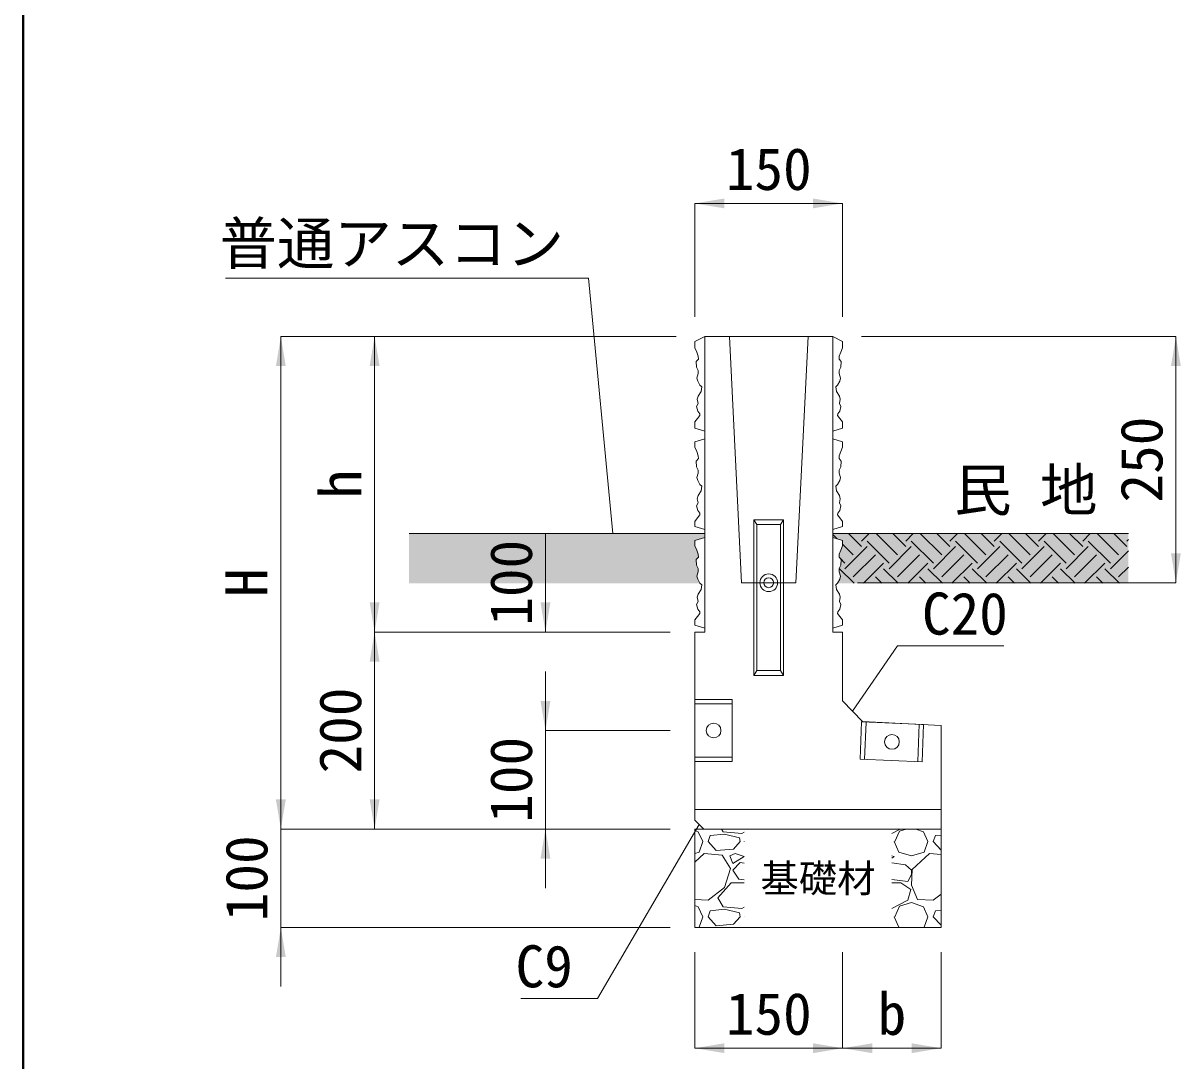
# Model space of a CAD drawing. Units: millimetres at full size. Extents: x 199178 to 219083, y 873019 to 880494.
# Drawn here: x 199678 to 200853, y 878338 to 879391 of the extents above; entities that cross this region are included whole.
import ezdxf
from ezdxf.enums import TextEntityAlignment as Align

# ---------------------------------------------------------------- set-up
doc = ezdxf.new("R2010")
doc.units = ezdxf.units.MM
doc.header["$LTSCALE"] = 20
doc.linetypes.add('DASHED_SPACED', pattern=[12, 6, -6])
for name, color, linetype, lineweight in [('0_2', 7, 'Continuous', 13), ('ハッチング', 7, 'Continuous', 13), ('ハッチング_基礎', 150, 'Continuous', 13), ('ピンジョイント', 1, 'Continuous', 13), ('図枠', 7, 'Continuous', 5), ('寸法線', 7, 'Continuous', 13), ('引出線', 4, 'Continuous', 13), ('舗装・基礎', 3, 'Continuous', 13)]:
    doc.layers.add(name, color=color, linetype=linetype, lineweight=lineweight)
doc.layers.add('ハッチング_舗装', color=7, linetype='Continuous')
doc.layers.add('文字', color=7, linetype='Continuous')
doc.styles.add('ＭＳ ゴシック', font='')
doc.styles.get('ＭＳ ゴシック').set_extended_font_data('MS Gothic')

# ---------------------------------------------------------------- blocks, each defined once
blk = doc.blocks.new('filled_arrow')
at = {"color": 0, "linetype": 'Continuous', "lineweight": -2}
blk.add_solid([(7.5, 1.25), (0, 0), (7.5, -1.25)], dxfattribs=at)

msp = doc.modelspace()

# ---------------------------------------------------------------- hatches: boundary and pattern name
at = {"layer": 'ハッチング_舗装'}
for color, points in [(256, [(200365.13, 878822.38), (200362.93, 878826.59), (200362.06, 878829.71), (200363.45, 878834.21), (200363.45, 878837.33), (200361.72, 878840.8), (200361.37, 878846.52), (200363.62, 878848.95), (200363.45, 878851.89), (200361.89, 878856.05), (200359.95, 878860.56), (200359.95, 878865.97), (200369.95, 878868.97), (200369.95, 878872.97), (200069.95, 878872.97), (200069.95, 878822.38)]), (52, [(200799.95, 878822.38), (200799.95, 878872.97), (200499.95, 878872.97), (200499.95, 878868.97), (200509.95, 878865.97), (200509.95, 878860.56), (200508.01, 878856.05), (200506.44, 878851.89), (200506.27, 878848.95), (200508.53, 878846.52), (200508.18, 878840.8), (200506.44, 878837.33), (200506.44, 878834.21), (200507.83, 878829.71), (200506.97, 878826.59), (200504.77, 878822.38)])]:
    msp.add_hatch(color=color, dxfattribs=at).paths.add_polyline_path(points)

# ---------------------------------------------------------------- linework, layer by layer
at = {"layer": '0_2'}
for p, q in [((200359.95, 879067.97), (200369.95, 879072.97)), ((200359.95, 879061.56), (200359.95, 879067.97)), ((200369.95, 878772.97), (200369.95, 879072.97)), ((200369.95, 879072.97), (200499.95, 879072.97)), ((200407.45, 878822.97), (200394.95, 879072.97)), ((200462.45, 878822.97), (200474.95, 879072.97)), ((200499.95, 878772.97), (200499.95, 879072.97)), ((200509.95, 879067.97), (200499.95, 879072.97)), ((200509.95, 879061.56), (200509.95, 879067.97)), ((200359.95, 879061.56), (200361.89, 879057.05)), ((200361.89, 879057.05), (200363.45, 879052.89)), ((200508.01, 879057.05), (200506.44, 879052.89)), ((200509.95, 879061.56), (200508.01, 879057.05)), ((200363.62, 879049.95), (200361.37, 879047.52)), ((200361.37, 879047.52), (200361.72, 879041.8)), ((200363.45, 879052.89), (200363.62, 879049.95)), ((200506.44, 879052.89), (200506.27, 879049.95)), ((200506.27, 879049.95), (200508.53, 879047.52)), ((200508.53, 879047.52), (200508.18, 879041.8)), ((200361.72, 879041.8), (200363.45, 879038.33)), ((200363.45, 879035.21), (200362.06, 879030.71)), ((200362.06, 879030.71), (200362.93, 879027.59)), ((200363.45, 879038.33), (200363.45, 879035.21)), ((200508.18, 879041.8), (200506.44, 879038.33)), ((200506.44, 879038.33), (200506.44, 879035.21)), ((200506.44, 879035.21), (200507.83, 879030.71)), ((200507.83, 879030.71), (200506.97, 879027.59)), ((200362.93, 879027.59), (200365.01, 879023.6)), ((200365.01, 879023.6), (200366.92, 879021.87)), ((200366.92, 879021.87), (200366.23, 879017.19)), ((200504.88, 879023.6), (200502.98, 879021.87)), ((200502.98, 879021.87), (200503.67, 879017.19)), ((200506.97, 879027.59), (200504.88, 879023.6)), ((200363.28, 879012.51), (200362.41, 879009.21)), ((200362.41, 879009.21), (200363.28, 879005.05)), ((200366.23, 879017.19), (200363.28, 879012.51)), ((200503.67, 879017.19), (200506.62, 879012.51)), ((200506.62, 879012.51), (200507.49, 879009.21)), ((200507.49, 879009.21), (200506.62, 879005.05)), ((200363.28, 879005.05), (200361.72, 879001.93)), ((200361.72, 879001.93), (200362.93, 878997.25)), ((200362.93, 878997.25), (200364.84, 878994.48)), ((200506.97, 878997.25), (200505.06, 878994.48)), ((200506.62, 879005.05), (200508.18, 879001.93)), ((200508.18, 879001.93), (200506.97, 878997.25)), ((200362.76, 878989.8), (200359.95, 878986.16)), ((200359.95, 878979.97), (200359.95, 878986.16)), ((200365.01, 878992.75), (200362.76, 878989.8)), ((200364.84, 878994.48), (200365.01, 878992.75)), ((200505.06, 878994.48), (200504.88, 878992.75)), ((200504.88, 878992.75), (200507.14, 878989.8)), ((200507.14, 878989.8), (200509.95, 878986.16)), ((200509.95, 878979.97), (200509.95, 878986.16)), ((200359.95, 878979.97), (200369.95, 878976.97)), ((200509.95, 878979.97), (200499.95, 878976.97)), ((200359.95, 878965.97), (200369.95, 878968.97)), ((200359.95, 878960.56), (200359.95, 878965.97)), ((200359.95, 878960.56), (200361.89, 878956.05)), ((200509.95, 878965.97), (200499.95, 878968.97)), ((200509.95, 878960.56), (200508.01, 878956.05)), ((200509.95, 878960.56), (200509.95, 878965.97)), ((200363.62, 878948.95), (200361.37, 878946.52)), ((200361.89, 878956.05), (200363.45, 878951.89)), ((200363.45, 878951.89), (200363.62, 878948.95)), ((200506.44, 878951.89), (200506.27, 878948.95)), ((200506.27, 878948.95), (200508.53, 878946.52)), ((200508.01, 878956.05), (200506.44, 878951.89)), ((200361.37, 878946.52), (200361.72, 878940.8)), ((200361.72, 878940.8), (200363.45, 878937.33)), ((200363.45, 878937.33), (200363.45, 878934.21)), ((200508.18, 878940.8), (200506.44, 878937.33)), ((200506.44, 878937.33), (200506.44, 878934.21)), ((200508.53, 878946.52), (200508.18, 878940.8)), ((200363.45, 878934.21), (200362.06, 878929.71)), ((200362.06, 878929.71), (200362.93, 878926.59)), ((200362.93, 878926.59), (200365.01, 878922.6)), ((200506.97, 878926.59), (200504.88, 878922.6)), ((200506.44, 878934.21), (200507.83, 878929.71)), ((200507.83, 878929.71), (200506.97, 878926.59)), ((200366.23, 878916.19), (200363.28, 878911.51)), ((200365.01, 878922.6), (200366.92, 878920.87)), ((200366.92, 878920.87), (200366.23, 878916.19)), ((200504.88, 878922.6), (200502.98, 878920.87)), ((200502.98, 878920.87), (200503.67, 878916.19)), ((200503.67, 878916.19), (200506.62, 878911.51)), ((200363.28, 878904.05), (200361.72, 878900.93)), ((200363.28, 878911.51), (200362.41, 878908.21)), ((200362.41, 878908.21), (200363.28, 878904.05)), ((200506.62, 878911.51), (200507.49, 878908.21)), ((200507.49, 878908.21), (200506.62, 878904.05)), ((200506.62, 878904.05), (200508.18, 878900.93)), ((200361.72, 878900.93), (200362.93, 878896.25)), ((200365.01, 878891.75), (200362.76, 878888.8)), ((200362.93, 878896.25), (200364.84, 878893.48)), ((200364.84, 878893.48), (200365.01, 878891.75)), ((200505.06, 878893.48), (200504.88, 878891.75)), ((200504.88, 878891.75), (200507.14, 878888.8)), ((200506.97, 878896.25), (200505.06, 878893.48)), ((200508.18, 878900.93), (200506.97, 878896.25)), ((200362.76, 878888.8), (200359.95, 878885.16)), ((200359.95, 878879.97), (200359.95, 878885.16)), ((200359.95, 878879.97), (200369.95, 878876.97)), ((200509.95, 878879.97), (200499.95, 878876.97)), ((200507.14, 878888.8), (200509.95, 878885.16)), ((200509.95, 878879.97), (200509.95, 878885.16)), ((200359.95, 878865.97), (200369.95, 878868.97)), ((200359.95, 878860.56), (200359.95, 878865.97)), ((200509.95, 878865.97), (200499.95, 878868.97)), ((200509.95, 878860.56), (200509.95, 878865.97)), ((200359.95, 878860.56), (200361.89, 878856.05)), ((200361.89, 878856.05), (200363.45, 878851.89)), ((200508.01, 878856.05), (200506.44, 878851.89)), ((200509.95, 878860.56), (200508.01, 878856.05)), ((200363.62, 878848.95), (200361.37, 878846.52)), ((200361.37, 878846.52), (200361.72, 878840.8)), ((200363.45, 878851.89), (200363.62, 878848.95)), ((200506.44, 878851.89), (200506.27, 878848.95)), ((200506.27, 878848.95), (200508.53, 878846.52)), ((200508.53, 878846.52), (200508.18, 878840.8)), ((200361.72, 878840.8), (200363.45, 878837.33)), ((200363.45, 878834.21), (200362.06, 878829.71)), ((200363.45, 878837.33), (200363.45, 878834.21)), ((200508.18, 878840.8), (200506.44, 878837.33)), ((200506.44, 878837.33), (200506.44, 878834.21)), ((200506.44, 878834.21), (200507.83, 878829.71)), ((200362.06, 878829.71), (200362.93, 878826.59)), ((200362.93, 878826.59), (200365.01, 878822.6)), ((200365.01, 878822.6), (200366.92, 878820.87)), ((200366.92, 878820.87), (200366.23, 878816.19)), ((200407.45, 878822.97), (200462.45, 878822.97)), ((200504.88, 878822.6), (200502.98, 878820.87)), ((200502.98, 878820.87), (200503.67, 878816.19)), ((200506.97, 878826.59), (200504.88, 878822.6)), ((200507.83, 878829.71), (200506.97, 878826.59)), ((200363.28, 878811.51), (200362.41, 878808.21)), ((200362.41, 878808.21), (200363.28, 878804.05)), ((200366.23, 878816.19), (200363.28, 878811.51)), ((200503.67, 878816.19), (200506.62, 878811.51)), ((200506.62, 878811.51), (200507.49, 878808.21)), ((200507.49, 878808.21), (200506.62, 878804.05)), ((200363.28, 878804.05), (200361.72, 878800.93)), ((200361.72, 878800.93), (200362.93, 878796.25)), ((200362.93, 878796.25), (200364.84, 878793.48)), ((200506.97, 878796.25), (200505.06, 878793.48)), ((200506.62, 878804.05), (200508.18, 878800.93)), ((200508.18, 878800.93), (200506.97, 878796.25)), ((200362.76, 878788.8), (200359.95, 878785.16)), ((200359.95, 878779.97), (200359.95, 878785.16)), ((200365.01, 878791.75), (200362.76, 878788.8)), ((200364.84, 878793.48), (200365.01, 878791.75)), ((200505.06, 878793.48), (200504.88, 878791.75)), ((200504.88, 878791.75), (200507.14, 878788.8)), ((200507.14, 878788.8), (200509.95, 878785.16)), ((200509.95, 878779.97), (200509.95, 878785.16)), ((200359.95, 878779.97), (200369.95, 878776.97)), ((200359.95, 878581.97), (200359.95, 878772.97)), ((200359.95, 878772.97), (200369.95, 878772.97)), ((200509.95, 878779.97), (200499.95, 878776.97)), ((200499.95, 878772.97), (200509.95, 878772.97)), ((200509.95, 878702.97), (200509.95, 878772.97)), ((200359.95, 878704.47), (200397.95, 878704.47)), ((200397.95, 878641.47), (200397.95, 878704.47)), ((200509.95, 878702.97), (200529.95, 878681.97)), ((200527.71, 878643.73), (200529.23, 878681.7)), ((200592.18, 878679.18), (200529.23, 878681.7)), ((200529.95, 878681.97), (200609.95, 878677.97)), ((200590.66, 878641.21), (200592.18, 878679.18)), ((200609.95, 878572.97), (200609.95, 878677.97)), ((200527.71, 878643.73), (200590.66, 878641.21)), ((200359.95, 878641.47), (200397.95, 878641.47)), ((200359.95, 878592.97), (200609.95, 878592.97)), ((200359.95, 878581.97), (200368.95, 878572.97)), ((200359.95, 878572.97), (200609.95, 878572.97)), ((200359.95, 878572.97), (200359.95, 878472.97)), ((200609.95, 878572.97), (200609.95, 878472.97)), ((200359.95, 878472.97), (200609.95, 878472.97))]:
    msp.add_line(p, q, dxfattribs=at)
at = {"layer": '0_2', "linetype": 'DASHED_SPACED'}
for p, q in [((200359.95, 878699.97), (200397.95, 878699.97)), ((200532.21, 878643.55), (200533.73, 878681.52)), ((200586.17, 878641.39), (200587.69, 878679.36)), ((200359.95, 878645.97), (200397.95, 878645.97))]:
    msp.add_line(p, q, dxfattribs=at)
at = {"layer": '0_2'}
for centre in [(200378.95, 878672.97), (200559.95, 878661.45)]:
    msp.add_circle(centre, 7.5, dxfattribs=at)
at = {"layer": 'ハッチング'}
for p, q in [((200504.32, 878867.66), (200499.95, 878872.03)), ((200529.12, 878859.69), (200515.85, 878872.97)), ((200529.12, 878865.31), (200536.78, 878872.97)), ((200565.6, 878851.28), (200543.91, 878872.97)), ((200574.02, 878859.69), (200560.75, 878872.97)), ((200574.02, 878865.31), (200581.68, 878872.97)), ((200610.5, 878851.28), (200588.81, 878872.97)), ((200618.92, 878859.69), (200605.65, 878872.97)), ((200618.92, 878865.31), (200626.58, 878872.97)), ((200655.4, 878851.28), (200633.71, 878872.97)), ((200663.82, 878859.69), (200650.55, 878872.97)), ((200663.82, 878865.31), (200671.48, 878872.97)), ((200700.31, 878851.28), (200678.61, 878872.97)), ((200708.72, 878859.69), (200695.45, 878872.97)), ((200708.72, 878865.31), (200716.38, 878872.97)), ((200745.21, 878851.28), (200723.52, 878872.97)), ((200753.63, 878859.69), (200740.35, 878872.97)), ((200753.63, 878865.31), (200761.29, 878872.97)), ((200790.11, 878851.28), (200768.42, 878872.97)), ((200798.53, 878859.69), (200785.25, 878872.97)), ((200798.53, 878865.31), (200799.95, 878866.73)), ((200520.7, 878851.28), (200509.95, 878862.03)), ((200512.28, 878837.24), (200534.73, 878859.69)), ((200557.18, 878842.86), (200534.73, 878865.31)), ((200557.18, 878837.24), (200579.63, 878859.69)), ((200602.08, 878842.86), (200579.63, 878865.31)), ((200602.08, 878837.24), (200624.53, 878859.69)), ((200646.99, 878842.86), (200624.53, 878865.31)), ((200646.99, 878837.24), (200669.44, 878859.69)), ((200691.89, 878842.86), (200669.44, 878865.31)), ((200691.89, 878837.24), (200714.34, 878859.69)), ((200736.79, 878842.86), (200714.34, 878865.31)), ((200736.79, 878837.24), (200759.24, 878859.69)), ((200781.69, 878842.86), (200759.24, 878865.31)), ((200781.69, 878837.24), (200799.95, 878855.5)), ((200512.28, 878842.86), (200507.33, 878847.81)), ((200520.7, 878828.82), (200543.15, 878851.28)), ((200531.09, 878822.38), (200551.57, 878842.86)), ((200565.6, 878828.82), (200588.05, 878851.28)), ((200575.99, 878822.38), (200596.47, 878842.86)), ((200610.5, 878828.82), (200632.95, 878851.28)), ((200620.89, 878822.38), (200641.37, 878842.86)), ((200655.4, 878828.82), (200677.85, 878851.28)), ((200665.79, 878822.38), (200686.27, 878842.86)), ((200700.31, 878828.82), (200722.76, 878851.28)), ((200710.69, 878822.38), (200731.17, 878842.86)), ((200745.21, 878828.82), (200767.66, 878851.28)), ((200755.6, 878822.38), (200776.08, 878842.86)), ((200521.54, 878822.38), (200506.67, 878837.24)), ((200566.44, 878822.38), (200551.57, 878837.24)), ((200611.34, 878822.38), (200596.47, 878837.24)), ((200656.24, 878822.38), (200641.37, 878837.24)), ((200701.14, 878822.38), (200686.27, 878837.24)), ((200746.04, 878822.38), (200731.17, 878837.24)), ((200790.94, 878822.38), (200776.08, 878837.24)), ((200790.11, 878828.82), (200799.95, 878838.66)), ((200549.6, 878822.38), (200543.15, 878828.82)), ((200594.5, 878822.38), (200588.05, 878828.82)), ((200639.4, 878822.38), (200632.95, 878828.82)), ((200684.3, 878822.38), (200677.85, 878828.82)), ((200729.21, 878822.38), (200722.76, 878828.82)), ((200774.11, 878822.38), (200767.66, 878828.82))]:
    msp.add_line(p, q, dxfattribs=at)
at = {"layer": 'ハッチング_基礎'}
for p, q in [((200388.55, 878570.11), (200386.88, 878572.97)), ((200568.37, 878572.97), (200560, 878568.58)), ((200567.62, 878570.87), (200574.33, 878572.97)), ((200584.37, 878572.97), (200592, 878570.11)), ((200359.95, 878571.4), (200363.4, 878570.11)), ((200363.4, 878570.11), (200367.97, 878560.2)), ((200373.31, 878560.2), (200375.59, 878566.3)), ((200390.07, 878567.82), (200375.59, 878566.3)), ((200407.6, 878568.58), (200388.55, 878570.11)), ((200405.31, 878564.01), (200390.07, 878567.82)), ((200406.07, 878560.2), (200405.31, 878564.01)), ((200409.95, 878569.81), (200407.6, 878568.58)), ((200560, 878568.58), (200559.95, 878568.59)), ((200563.05, 878560.2), (200567.62, 878570.87)), ((200592, 878570.11), (200596.57, 878560.2)), ((200601.91, 878560.2), (200604.19, 878566.3)), ((200609.95, 878566.9), (200604.19, 878566.3)), ((200359.95, 878548.29), (200364.16, 878549.53)), ((200364.16, 878549.53), (200367.97, 878560.2)), ((200381.69, 878551.06), (200373.31, 878560.2)), ((200399.22, 878552.58), (200381.69, 878551.06)), ((200406.07, 878560.2), (200399.22, 878552.58)), ((200409.88, 878560.2), (200409.95, 878560.05)), ((200562.28, 878560.2), (200566.86, 878549.53)), ((200566.86, 878549.53), (200579.81, 878545.72)), ((200579.81, 878545.72), (200592.76, 878549.53)), ((200592.76, 878549.53), (200596.57, 878560.2)), ((200609.95, 878551.43), (200601.91, 878560.2)), ((200369.5, 878548.01), (200359.95, 878539.29)), ((200387.79, 878546.48), (200369.5, 878548.01)), ((200396.17, 878532.77), (200387.79, 878546.48)), ((200400.74, 878548.01), (200395.41, 878545.72)), ((200395.41, 878545.72), (200398.45, 878538.1)), ((200398.45, 878538.1), (200409.88, 878544.96)), ((200406.07, 878538.86), (200398.45, 878531.24)), ((200409.88, 878544.96), (200400.74, 878548.01)), ((200409.95, 878538.28), (200406.07, 878538.86)), ((200562.28, 878544.96), (200559.95, 878545.74)), ((200559.95, 878543.56), (200562.28, 878544.96)), ((200573.71, 878536.58), (200559.95, 878538.64)), ((200598.1, 878548.01), (200580.57, 878532.01)), ((200609.95, 878547.02), (200598.1, 878548.01)), ((200390.07, 878513.72), (200396.17, 878532.77)), ((200398.45, 878531.24), (200404.55, 878522.1)), ((200579.81, 878531.24), (200573.71, 878536.58)), ((200576, 878519.81), (200579.81, 878526.67)), ((200580.57, 878532.01), (200579.81, 878516)), ((200579.81, 878526.67), (200579.81, 878531.24)), ((200373.31, 878500.76), (200390.07, 878513.72)), ((200383.21, 878503.05), (200396.93, 878518.29)), ((200396.93, 878518.29), (200409.95, 878518.29)), ((200404.55, 878522.1), (200409.95, 878521.45)), ((200559.95, 878521.74), (200576, 878519.81)), ((200559.95, 878518.29), (200569.14, 878518.29)), ((200569.14, 878518.29), (200579.05, 878511.43)), ((200579.81, 878516), (200585.91, 878501.53)), ((200388.55, 878493.91), (200383.21, 878503.05)), ((200579.05, 878511.43), (200576, 878500.76)), ((200601.91, 878500.76), (200609.95, 878506.98)), ((200359.95, 878501.4), (200373.31, 878500.76)), ((200359.95, 878495.2), (200363.4, 878493.91)), ((200363.4, 878493.91), (200367.97, 878484)), ((200373.31, 878484), (200375.59, 878490.1)), ((200390.07, 878491.62), (200375.59, 878490.1)), ((200407.6, 878492.38), (200388.55, 878493.91)), ((200405.31, 878487.81), (200390.07, 878491.62)), ((200409.95, 878493.61), (200407.6, 878492.38)), ((200560, 878492.38), (200559.95, 878492.39)), ((200576, 878500.76), (200560, 878492.38)), ((200563.05, 878484), (200567.62, 878494.67)), ((200567.62, 878494.67), (200579.81, 878498.48)), ((200579.81, 878498.48), (200592, 878493.91)), ((200585.91, 878501.53), (200601.91, 878500.76)), ((200592, 878493.91), (200596.57, 878484)), ((200601.91, 878484), (200604.19, 878490.1)), ((200609.95, 878490.7), (200604.19, 878490.1)), ((200364.16, 878473.33), (200367.97, 878484)), ((200381.69, 878474.86), (200373.31, 878484)), ((200406.07, 878484), (200399.22, 878476.38)), ((200406.07, 878484), (200405.31, 878487.81)), ((200409.88, 878484), (200409.95, 878483.85)), ((200562.28, 878484), (200566.86, 878473.33)), ((200592.76, 878473.33), (200596.57, 878484)), ((200609.95, 878475.23), (200601.91, 878484)), ((200362.92, 878472.97), (200364.16, 878473.33)), ((200399.22, 878476.38), (200381.69, 878474.86)), ((200566.86, 878473.33), (200568.1, 878472.97)), ((200591.52, 878472.97), (200592.76, 878473.33))]:
    msp.add_line(p, q, dxfattribs=at)
at = {"layer": 'ピンジョイント'}
for p, q in [((200419.95, 878728.97), (200419.95, 878886.97)), ((200449.95, 878886.97), (200419.95, 878886.97)), ((200419.95, 878886.97), (200422.95, 878881.97)), ((200422.95, 878733.97), (200422.95, 878881.97)), ((200446.95, 878881.97), (200422.95, 878881.97)), ((200446.95, 878881.97), (200449.95, 878886.97)), ((200446.95, 878733.97), (200446.95, 878881.97)), ((200449.95, 878728.97), (200449.95, 878886.97)), ((200419.95, 878728.97), (200422.95, 878733.97)), ((200449.95, 878728.97), (200419.95, 878728.97)), ((200446.95, 878733.97), (200422.95, 878733.97)), ((200449.95, 878728.97), (200446.95, 878733.97))]:
    msp.add_line(p, q, dxfattribs=at)
for radius in [9, 5]:
    msp.add_circle((200434.95, 878822.97), radius, dxfattribs=at)
at = {"layer": '図枠', "lineweight": 40}
msp.add_line((199678.16, 880194.32), (199678.16, 873269.32), dxfattribs=at)
at = {"layer": '寸法線'}
for p, q in [((200359.95, 879208.02), (200509.95, 879208.02)), ((200359.95, 879092.97), (200359.95, 879208.02)), ((200509.95, 879092.97), (200509.95, 879208.02)), ((199939.73, 879072.97), (199939.73, 878572.97)), ((200340.95, 879072.97), (199939.73, 879072.97)), ((200034.9, 878772.97), (200034.9, 879072.97)), ((200340.95, 879072.97), (200034.9, 879072.97)), ((200528.95, 879072.97), (200848.24, 879072.97)), ((200848.24, 879072.97), (200848.24, 878822.97)), ((200208.3, 878772.97), (200208.3, 878872.97)), ((200319.95, 878872.97), (200208.3, 878872.97)), ((200524.95, 878822.97), (200848.24, 878822.97)), ((200034.9, 878572.97), (200034.9, 878772.97)), ((200334.95, 878772.97), (200034.9, 878772.97)), ((200334.95, 878772.97), (200034.9, 878772.97)), ((200309.95, 878772.97), (200208.3, 878772.97)), ((200208.3, 878732.97), (200208.3, 878512.97)), ((200334.95, 878672.97), (200208.3, 878672.97)), ((199939.73, 878632.97), (199939.73, 878412.97)), ((200334.95, 878572.97), (199939.73, 878572.97)), ((200334.95, 878572.97), (199939.73, 878572.97)), ((200334.95, 878572.97), (200034.9, 878572.97)), ((200334.95, 878572.97), (200208.3, 878572.97)), ((200334.95, 878472.97), (199939.73, 878472.97)), ((200359.95, 878447.97), (200359.95, 878350.49)), ((200509.95, 878447.97), (200509.95, 878350.49)), ((200509.95, 878447.97), (200509.95, 878350.49)), ((200609.95, 878447.97), (200609.95, 878350.49)), ((200359.95, 878350.49), (200509.95, 878350.49)), ((200509.95, 878350.49), (200609.95, 878350.49))]:
    msp.add_line(p, q, dxfattribs=at)
at = {"layer": '引出線'}
for points in [[(200276.62, 878872.97), (200252.12, 879132.29), (199883.56, 879132.29)], [(200519.95, 878692.47), (200565.47, 878759.04), (200673.62, 878759.04)], [(200364.45, 878577.47), (200261.09, 878401), (200183.32, 878401)]]:
    msp.add_lwpolyline(points, dxfattribs=at)
at = {"layer": '舗装・基礎'}
for p, q in [((200369.95, 878872.97), (200069.95, 878872.97)), ((200499.95, 878872.97), (200799.95, 878872.97))]:
    msp.add_line(p, q, dxfattribs=at)

# ---------------------------------------------------------------- block references
at = {"layer": '寸法線', "xscale": 4, "yscale": 4}
for p in [(200359.95, 879208.02), (200359.95, 878350.49), (200509.95, 878350.49)]:
    msp.add_blockref('filled_arrow', p, dxfattribs=at)
for p, rotation in [((200509.95, 879208.02), 180), ((199939.73, 879072.97), 270), ((200034.9, 879072.97), 270), ((200848.24, 879072.97), 270), ((200208.3, 878872.97), 270), ((200848.24, 878822.97), 90), ((200034.9, 878772.97), 90), ((200208.3, 878772.97), 90), ((200034.9, 878772.97), 270), ((200208.3, 878672.97), 90), ((199939.73, 878572.97), 90), ((199939.73, 878572.97), 90), ((200034.9, 878572.97), 90), ((200208.3, 878572.97), 270), ((199939.73, 878472.97), 270), ((200509.95, 878350.49), 180), ((200609.95, 878350.49), 180)]:
    msp.add_blockref('filled_arrow', p, dxfattribs=dict(at, rotation=rotation))
at = {"layer": '引出線', "xscale": 0.16, "yscale": 0.16}
for p, rotation in [((200276.62, 878872.97), 95.4), ((200519.95, 878692.47), 55.6), ((200364.45, 878577.47), 239.6)]:
    msp.add_blockref('filled_arrow', p, dxfattribs=dict(at, rotation=rotation))

# ---------------------------------------------------------------- texts
at = {"layer": '寸法線', "style": 'ＭＳ ゴシック'}
for s, p in [('150', (200434.95, 879243.02)), ('b', (200559.95, 878385.49)), ('150', (200434.95, 878385.49))]:
    msp.add_text(s, height=42.72, dxfattribs=at).set_placement(p, align=Align.MIDDLE_CENTER)
for s, p in [('250', (200813.24, 878947.97)), ('h', (199999.9, 878922.97)), ('100', (200173.3, 878822.97)), ('H', (199904.73, 878822.97)), ('200', (199999.9, 878672.97)), ('100', (200173.3, 878622.97)), ('100', (199904.73, 878522.97))]:
    msp.add_text(s, height=42.72, rotation=90, dxfattribs=at).set_placement(p, align=Align.MIDDLE_CENTER)
at = {"layer": '引出線', "style": 'ＭＳ ゴシック'}
for s, p in [('普通アスコン', (200227.12, 879188.8)), ('C9', (200236.09, 878455))]:
    msp.add_text(s, height=42.72, dxfattribs=at).set_placement(p, align=Align.TOP_RIGHT)
msp.add_text('C20', height=42.72, dxfattribs=at).set_placement((200590.47, 878813.04), align=Align.TOP_LEFT)
at = {"layer": '文字', "style": 'ＭＳ ゴシック'}
msp.add_text('民 地', height=42.72, dxfattribs=at).set_placement((200623.02, 878883), align=Align.BOTTOM_LEFT)
msp.add_text('基礎材', height=28.48, dxfattribs=at).set_placement((200484.95, 878522.97), align=Align.MIDDLE_CENTER)

doc.saveas('drawing.dxf')
